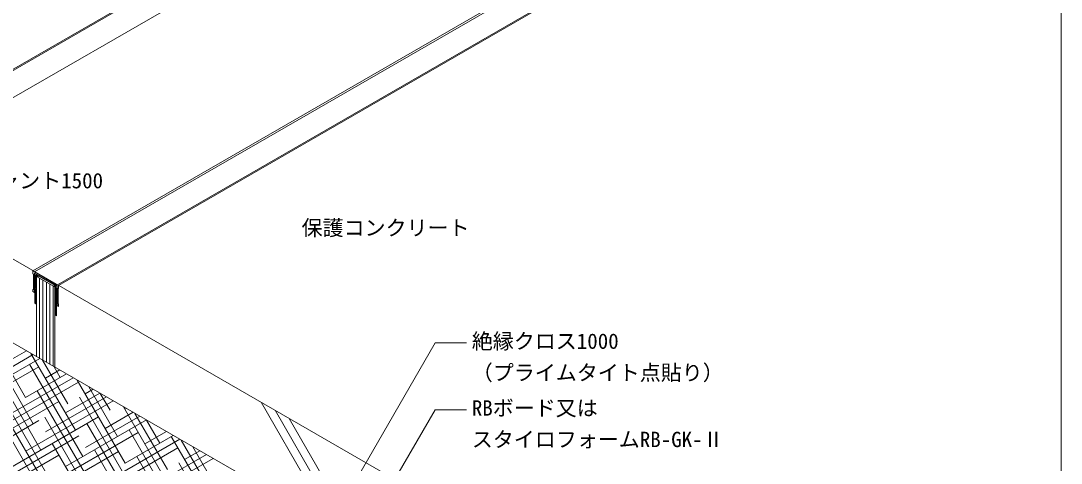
# Model space of a CAD drawing. Units: millimetres, scale not verified. Extents: x -1381 to 1379, y -955 to 955.
# Drawn here: x 388 to 1379, y -117 to 305 of the extents above; entities that cross this region are included whole.
import ezdxf
from ezdxf.enums import TextEntityAlignment as Align

# ---------------------------------------------------------------- set-up
doc = ezdxf.new("R2010")
doc.units = ezdxf.units.MM
doc.header["$LTSCALE"] = 3
for name, color, linetype, lineweight in [('0-1_HATCH', 9, 'Continuous', 18), ('0-2_KUTAI', 3, 'Continuous', 18), ('0-4_MOJI', 7, 'Continuous', 18), ('0-6_WAKU', 7, 'Continuous', 18), ('0-7_COLOR', 9, 'Continuous', 18), ('0-8_KANAMONO', 4, 'Continuous', 18)]:
    doc.layers.add(name, color=color, linetype=linetype, lineweight=lineweight)
doc.styles.add('ＭＳ ゴシック', font='')
doc.styles.get('ＭＳ ゴシック').set_extended_font_data('MS Gothic')

msp = doc.modelspace()

# ---------------------------------------------------------------- linework, layer by layer
at = {"layer": '0-1_HATCH'}
for p, q in [((392.473, -54.227), (353.622, 13.065)), ((399.673, -79.399), (348.873, 8.589)), ((373.423, -21.232), (393.224, -9.8)), ((335.779, -57.63), (405.924, -17.132)), ((354.601, -39.431), (399.574, -13.466)), ((406.874, -104.571), (356.074, -16.583)), ((439.87, -85.521), (397.616, -12.335)), ((432.669, -60.349), (408.614, -18.685)), ((316.956, -75.83), (404.945, -25.03)), ((447.07, -110.693), (396.27, -22.705)), ((411.295, -36.028), (424.974, -28.13)), ((425.468, -35.177), (419.613, -25.035)), ((373.651, -72.427), (437.674, -35.463)), ((392.473, -54.227), (431.324, -31.797)), ((487.267, -116.815), (441.61, -37.735)), ((354.829, -90.626), (442.817, -39.826)), ((414.075, -129.743), (363.275, -41.755)), ((454.271, -135.865), (403.471, -47.877)), ((449.167, -50.824), (456.724, -46.461)), ((480.066, -91.643), (452.608, -44.085)), ((336.006, -108.825), (423.995, -58.025)), ((392.701, -105.422), (475.774, -57.46)), ((411.523, -87.223), (469.424, -53.794)), ((430.345, -69.024), (463.074, -50.127)), ((494.467, -141.988), (443.667, -53.999)), ((472.865, -66.471), (463.607, -50.435)), ((421.276, -154.915), (370.476, -66.927)), ((468.217, -83.82), (494.824, -68.458)), ((534.664, -148.11), (485.604, -63.135)), ((487.039, -65.621), (488.474, -64.792)), ((326.82, -121.461), (405.173, -76.224)), ((373.879, -123.621), (461.867, -72.821)), ((461.472, -161.038), (410.672, -73.049)), ((430.573, -120.218), (507.524, -75.791)), ((449.395, -102.019), (501.174, -72.125)), ((501.668, -167.16), (450.868, -79.171)), ((527.463, -122.938), (496.602, -69.485)), ((520.262, -97.765), (507.601, -75.835)), ((411.751, -138.418), (499.739, -87.618)), ((541.864, -173.282), (491.064, -85.293)), ((506.089, -98.616), (526.574, -86.789)), ((358.57, -139.792), (443.045, -91.021)), ((428.476, -180.088), (377.676, -92.099)), ((468.673, -186.21), (417.873, -98.221)), ((468.445, -135.015), (539.274, -94.122)), ((487.267, -116.815), (532.924, -90.455)), ((582.061, -179.404), (531.261, -91.415)), ((574.86, -154.232), (540.596, -94.885)), ((392.929, -156.617), (480.917, -105.817)), ((449.623, -153.214), (537.611, -102.414)), ((508.869, -192.332), (458.069, -104.343)), ((525.139, -131.612), (564.674, -108.786)), ((543.961, -113.413), (558.324, -105.12)), ((567.659, -129.06), (551.595, -101.235)), ((364.92, -143.458), (424.223, -109.22)), ((549.065, -198.454), (498.265, -110.465)), ((506.317, -149.811), (571.024, -112.452)), ((589.262, -204.576), (538.462, -116.588))]:
    msp.add_line(p, q, dxfattribs=at)
at = {"layer": '0-2_KUTAI'}
for p, q in [((399.527, 66.561), (1378.715, 631.895)), ((400.827, 65.311), (1378.715, 629.895)), ((422.91, 53.061), (1378.715, 604.895)), ((423.776, 52.561), (1378.715, 603.895)), ((139.72, 216.561), (1378.715, -498.774)), ((402.126, 62.061), (402.992, 62.561)), ((403.858, 61.061), (404.724, 61.561)), ((403.858, 60.561), (405.157, 61.311)), ((405.775, -17.046), (405.775, 59.454)), ((402.126, 50.061), (402.992, 50.561)), ((402.126, 49.061), (402.992, 49.561)), ((402.559, 49.811), (402.992, 50.061)), ((409.023, -18.921), (409.023, 57.579)), ((412.27, -20.796), (412.27, 55.704)), ((415.518, -22.671), (415.518, 53.829)), ((418.765, -24.546), (418.765, 51.954)), ((419.446, 52.061), (420.312, 52.561)), ((402.126, 36.061), (402.992, 36.561)), ((402.126, 35.061), (402.992, 35.561)), ((402.126, 35.061), (402.992, 34.561)), ((402.559, 35.811), (402.992, 36.061)), ((420.745, 39.311), (421.178, 39.561)), ((421.178, 24.061), (420.312, 24.561)), ((420.745, 25.311), (421.178, 25.561))]:
    msp.add_line(p, q, dxfattribs=at)
for points in [[(139.72, 216.561), (139.72, 156.561), (191.681, 126.561), (191.681, 106.561), (1378.715, -578.774)], [(402.992, -15.439), (402.992, 61.061), (420.312, 51.061), (420.312, -25.439)]]:
    msp.add_lwpolyline(points, dxfattribs=at)
for points in [[(399.961, 48.311), (399.961, 63.311), (399.527, 63.561), (399.527, 66.561), (400.394, 66.061), (400.827, 65.311), (422.477, 52.811), (422.91, 53.061), (423.776, 52.561), (423.776, 49.561), (423.343, 49.811), (423.343, 34.811), (423.776, 34.561), (423.776, 32.561), (422.477, 33.311), (422.477, 51.811), (400.827, 64.311), (400.827, 45.811), (399.527, 46.561), (399.527, 48.561)], [(421.178, 50.561), (421.178, 39.061), (420.745, 39.311), (421.178, 38.061), (421.178, 25.061), (420.745, 25.311), (421.178, 24.061), (422.044, 23.561), (422.044, 50.061), (422.477, 49.811), (422.477, 51.811), (400.827, 64.311), (400.827, 62.311), (401.26, 62.061), (401.26, 35.561), (402.126, 35.061), (402.559, 35.811), (402.126, 36.061), (402.126, 49.061), (402.559, 49.811), (402.126, 50.061), (402.126, 61.561), (403.858, 60.561), (403.858, 61.061), (402.126, 62.061), (402.126, 63.061), (421.178, 52.061), (421.178, 51.061), (419.446, 52.061), (419.446, 51.561)]]:
    msp.add_lwpolyline(points, close=True, dxfattribs=at)
at = {"layer": '0-4_MOJI'}
for p, q in [((644.7, -240.887), (782.416, -2.357)), ((812.416, -2.357), (782.416, -2.357)), ((609.563, -365.459), (782.416, -66.069)), ((812.416, -66.069), (782.416, -66.069))]:
    msp.add_line(p, q, dxfattribs=at)
at = {"layer": '0-6_WAKU'}
msp.add_lwpolyline([(-1381.285, -954.989), (1378.715, -954.989), (1378.715, 955.011), (-1381.285, 955.011)], close=True, dxfattribs=at)
at = {"layer": '0-7_COLOR'}
for p, q in [((686.074, -178.877), (616.792, -58.877)), ((699.393, -186.567), (630.111, -66.567)), ((712.712, -194.256), (643.43, -74.256))]:
    msp.add_line(p, q, dxfattribs=at)
at = {"layer": '0-8_KANAMONO'}
for p, q in [((1378.715, 834.895), (248.839, 182.561)), ((1378.715, 833.895), (249.705, 182.061)), ((1378.715, 807.895), (249.705, 156.061))]:
    msp.add_line(p, q, dxfattribs=at)

# ---------------------------------------------------------------- texts
at = {"layer": '0-4_MOJI', "style": 'ＭＳ ゴシック'}
for s, p in [('RBキャント1500', (326.451, 140.675)), ('保護コンクリート', (655.332, 95.713)), ('絶縁クロス1000', (817.416, -12.357)), ('（プライムタイト点貼り）', (817.416, -42.357)), ('RBボード又は', (817.416, -76.069)), ('スタイロフォームRB-GK-Ⅱ', (817.416, -106.069))]:
    msp.add_text(s, height=14.66, dxfattribs=at).set_placement(p, align=Align.BOTTOM_LEFT)

doc.saveas('drawing.dxf')
